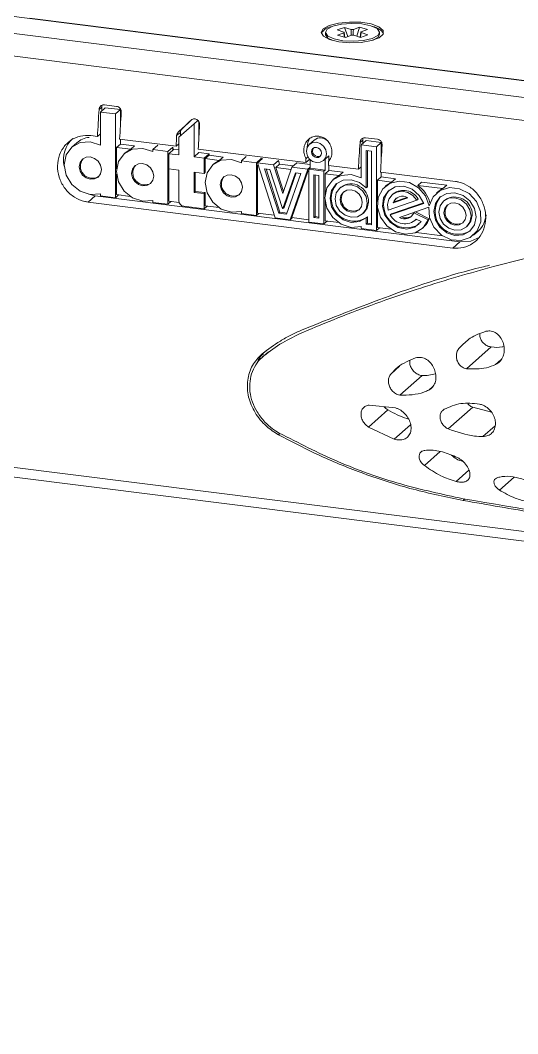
# Model space of a CAD drawing. Header units: millimetres. Extents: x 5 to 589, y 5 to 415.
# Drawn here: x 459.39 to 468.63, y 313.74 to 332.57 of the extents above; entities that cross this region are included whole.
import ezdxf

# ---------------------------------------------------------------- set-up
doc = ezdxf.new("R2010")
doc.units = ezdxf.units.MM

msp = doc.modelspace()

# ---------------------------------------------------------------- linework, layer by layer
at = {"color": 7, "linetype": 'Continuous', "lineweight": 15}
for p, q in [((545.2827, 321.7983), (455.9319, 333.0555)), ((459.559, 332.6056), (541.6697, 322.2606)), ((541.3999, 321.9752), (459.2705, 332.3226)), ((465.0565, 332.3418), (465.0565, 332.304)), ((465.406, 332.4345), (465.2692, 332.3858)), ((465.2692, 332.3858), (465.3933, 332.3471)), ((465.3947, 332.333), (465.2784, 332.2916)), ((465.2784, 332.2916), (465.4243, 332.246)), ((465.4148, 332.249), (465.404, 332.3403)), ((465.5301, 332.3957), (465.406, 332.4345)), ((465.4689, 332.2619), (465.406, 332.4345)), ((465.4243, 332.246), (465.5406, 332.2874)), ((465.6887, 332.4375), (465.5724, 332.3962)), ((465.5829, 332.2878), (465.707, 332.249)), ((465.6359, 332.2713), (465.6887, 332.4375)), ((465.8346, 332.3919), (465.6887, 332.4375)), ((465.7101, 332.3441), (465.6987, 332.2535)), ((465.707, 332.249), (465.8438, 332.2977)), ((465.7183, 332.3506), (465.8346, 332.3919)), ((465.8438, 332.2977), (465.7197, 332.3365)), ((466.0565, 332.304), (466.0565, 332.3418)), ((465.1522, 332.206), (465.1714, 332.1972)), ((465.9416, 332.1972), (465.9608, 332.206)), ((541.2695, 321.5685), (459.1401, 331.9158)), ((461.1754, 330.967), (460.9509, 330.9953)), ((460.8507, 330.9069), (460.9004, 330.9507)), ((460.9659, 330.9425), (460.8739, 330.8614)), ((461.1546, 330.8261), (460.8739, 330.8614)), ((460.8739, 330.8614), (460.8739, 330.2486)), ((460.9004, 330.9507), (460.9004, 330.8848)), ((461.2465, 330.9071), (460.9659, 330.9425)), ((461.1546, 330.8261), (461.2465, 330.9071)), ((461.1546, 329.2704), (461.1546, 330.8261)), ((461.2465, 330.6035), (461.2465, 330.9071)), ((462.6138, 330.6422), (462.3332, 330.3947)), ((462.5691, 330.7161), (462.3856, 330.5458)), ((462.6857, 330.7056), (462.6138, 330.6422)), ((462.6138, 330.0294), (462.6138, 330.6422)), ((462.7057, 330.4196), (462.7057, 330.6779)), ((460.8206, 330.409), (460.699, 330.4243)), ((460.8206, 330.409), (460.8739, 330.456)), ((462.2913, 330.4237), (462.3596, 330.4839)), ((462.3214, 330.4892), (462.3856, 330.5458)), ((462.3332, 330.3947), (462.3332, 330.0648)), ((462.3596, 330.4839), (462.3596, 330.4181)), ((460.4348, 330.2907), (460.3429, 330.2096)), ((461.2465, 330.266), (461.1758, 330.2037)), ((461.1758, 330.2037), (461.1758, 329.8077)), ((461.4372, 330.1707), (461.1758, 330.2037)), ((462.2799, 330.2252), (461.2322, 330.3572)), ((461.2465, 330.266), (461.2465, 330.3554)), ((461.5079, 330.2331), (461.2465, 330.266)), ((461.4372, 330.1707), (461.5079, 330.2331)), ((461.9387, 330.2448), (461.8468, 330.1638)), ((462.1274, 330.1284), (462.2193, 330.2095)), ((462.2193, 330.1529), (462.2193, 330.2095)), ((462.2799, 330.2252), (462.3332, 330.2722)), ((464.8465, 330.3418), (464.7546, 330.2607)), ((465.6962, 330.2965), (465.7458, 330.3403)), ((465.8113, 330.332), (465.7194, 330.251)), ((466, 330.2156), (465.7194, 330.251)), ((465.7194, 330.251), (465.7194, 329.6381)), ((465.7458, 330.3403), (465.7458, 330.2743)), ((466.0208, 330.3565), (465.7963, 330.3848)), ((466.0919, 330.2967), (465.8113, 330.332)), ((466.0919, 330.2967), (466, 330.2156)), ((466, 328.66), (466, 330.2156)), ((466.0919, 329.993), (466.0919, 330.2967)), ((461.337, 330.1058), (461.3157, 330.0871)), ((461.337, 330.1058), (461.4372, 330.1707)), ((462.1274, 330.1284), (461.8468, 330.1638)), ((461.8468, 330.1638), (461.8468, 330.126)), ((462.1274, 329.1479), (462.1274, 330.1284)), ((462.238, 330.1694), (462.1461, 330.0883)), ((462.1461, 330.0883), (462.1461, 329.8055)), ((462.3332, 330.0648), (462.1461, 330.0883)), ((462.3332, 330.1574), (462.238, 330.1694)), ((462.7057, 330.1105), (462.6138, 330.0294)), ((462.8009, 330.0058), (462.6138, 330.0294)), ((464.6886, 329.9217), (462.6915, 330.1733)), ((462.8928, 330.0869), (462.7057, 330.1105)), ((462.8928, 330.0869), (462.8009, 330.0058)), ((462.8928, 330.0586), (462.8221, 329.9963)), ((462.8928, 330.0586), (462.8928, 330.0869)), ((463.1542, 330.0257), (462.8928, 330.0586)), ((463.0835, 329.9633), (463.1542, 330.0257)), ((463.585, 330.0374), (463.4931, 329.9563)), ((464.6927, 329.9944), (464.7301, 330.0275)), ((465.1191, 330.0494), (465.0484, 329.987)), ((465.1191, 329.9511), (465.1191, 330.0494)), ((465.9065, 330.1331), (465.8129, 330.1449)), ((465.8129, 330.1449), (465.8129, 329.4509)), ((465.8341, 330.1422), (465.8341, 329.4696)), ((465.9065, 328.766), (465.9065, 330.1331)), ((462.8009, 329.723), (462.8009, 330.0058)), ((462.8221, 329.9963), (462.8221, 329.7417)), ((463.0835, 329.9633), (462.8221, 329.9963)), ((462.9833, 329.8984), (462.9621, 329.8796)), ((462.9833, 329.8984), (463.0835, 329.9633)), ((463.7737, 329.921), (463.4931, 329.9563)), ((463.4931, 329.9563), (463.4931, 329.9186)), ((463.8657, 330.002), (463.7737, 329.921)), ((463.7737, 328.9405), (463.7737, 329.921)), ((463.8844, 329.9997), (463.7924, 329.9186)), ((463.7924, 329.9186), (464.1198, 328.8969)), ((464.0885, 329.8813), (463.7924, 329.9186)), ((463.8042, 329.8819), (463.7949, 329.8737)), ((463.7949, 329.8737), (463.7949, 328.9823)), ((463.8073, 329.8721), (463.7949, 329.8737)), ((464.1805, 329.9624), (464.0885, 329.8813)), ((464.2601, 329.3457), (464.0885, 329.8813)), ((464.2025, 329.8936), (464.1318, 329.8313)), ((464.1318, 329.8313), (464.2743, 329.3864)), ((464.4169, 329.7953), (464.1318, 329.8313)), ((464.2025, 329.8936), (464.1805, 329.9624)), ((464.4582, 329.8614), (464.2025, 329.8936)), ((464.4318, 329.8381), (464.2601, 329.3457)), ((464.5237, 329.9191), (464.4318, 329.8381)), ((464.7279, 329.8008), (464.4318, 329.8381)), ((464.7678, 329.8884), (464.5237, 329.9191)), ((464.6886, 329.9217), (464.7618, 329.9863)), ((464.7678, 329.836), (464.7279, 329.8008)), ((464.7678, 329.9803), (464.7678, 329.8171)), ((465.0192, 329.9607), (465.0404, 329.9794)), ((465.0484, 329.987), (465.0404, 329.9794)), ((465.0484, 329.7818), (465.0484, 329.987)), ((465.6661, 329.7985), (465.1095, 329.8687)), ((465.1191, 329.7781), (465.1191, 329.8674)), ((465.6661, 329.7985), (465.7194, 329.8456)), ((461.1758, 329.7083), (461.1758, 329.3269)), ((462.3332, 329.7819), (462.1461, 329.8055)), ((462.1486, 329.8052), (462.1486, 329.2043)), ((462.3332, 329.2162), (462.3332, 329.7819)), ((462.8009, 329.723), (462.6138, 329.7466)), ((462.6138, 329.7466), (462.6138, 329.3694)), ((462.635, 329.3881), (462.635, 329.7439)), ((462.8221, 329.7417), (462.8009, 329.723)), ((464.0213, 329.7955), (463.9226, 329.8079)), ((463.9226, 329.8079), (464.187, 328.9827)), ((463.951, 329.8044), (464.2083, 329.0014)), ((464.2543, 329.0685), (464.0213, 329.7955)), ((464.499, 329.7353), (464.266, 329.067)), ((464.5131, 329.7336), (464.2872, 329.0857)), ((464.3332, 328.9642), (464.5977, 329.7229)), ((464.4005, 328.8615), (464.7279, 329.8008)), ((464.727, 329.7563), (464.4294, 328.9024)), ((464.5977, 329.7229), (464.499, 329.7353)), ((464.7466, 329.7735), (464.727, 329.7563)), ((464.7466, 329.7538), (464.727, 329.7563)), ((464.7678, 329.8171), (464.7466, 329.7984)), ((464.7466, 329.7984), (465.0272, 329.7631)), ((464.7466, 329.7984), (464.7466, 328.8179)), ((464.7678, 329.8171), (465.0484, 329.7818)), ((464.9336, 329.6806), (464.8401, 329.6923)), ((464.8401, 329.6923), (464.8401, 328.9004)), ((464.8613, 329.6897), (464.8613, 328.9191)), ((464.9336, 328.8886), (464.9336, 329.6806)), ((465.0272, 329.7631), (465.0484, 329.7818)), ((465.0272, 328.7825), (465.0272, 329.7631)), ((465.1191, 329.7781), (465.0484, 329.7158)), ((465.0484, 329.7158), (465.0484, 329.3198)), ((465.3098, 329.6828), (465.0484, 329.7158)), ((465.3805, 329.7452), (465.1191, 329.7781)), ((465.2096, 329.6179), (465.3098, 329.6828)), ((465.3805, 329.7452), (465.3098, 329.6828)), ((466.0212, 329.5932), (466.0919, 329.6556)), ((467.4714, 329.5711), (466.0777, 329.7467)), ((466.0919, 329.6556), (466.0919, 329.7449)), ((466.3533, 329.6226), (466.0919, 329.6556)), ((465.2096, 329.6179), (465.1884, 329.5992)), ((465.3419, 329.4679), (465.3206, 329.4492)), ((465.8129, 329.4509), (465.8341, 329.4696)), ((466.0212, 329.1972), (466.0212, 329.5932)), ((466.2826, 329.5603), (466.0212, 329.5932)), ((466.1824, 329.4953), (466.1612, 329.4766)), ((466.1824, 329.4953), (466.2826, 329.5603)), ((466.2826, 329.5603), (466.3533, 329.6226)), ((466.8408, 329.5612), (466.7701, 329.4989)), ((467.2367, 329.4401), (466.7701, 329.4989)), ((467.3074, 329.5024), (466.8408, 329.5612)), ((467.2367, 329.4401), (467.3074, 329.5024)), ((460.6457, 329.1893), (460.7788, 329.3067)), ((460.6625, 329.333), (460.7788, 329.3067)), ((460.7788, 329.3067), (467.5512, 328.4535)), ((460.8739, 329.3435), (460.8739, 329.3058)), ((460.8739, 329.3058), (461.1546, 329.2704)), ((461.2132, 329.3221), (461.1546, 329.2704)), ((461.1758, 329.3269), (461.4282, 329.2951)), ((462.6138, 329.3694), (462.635, 329.3881)), ((462.8009, 329.3459), (462.6138, 329.3694)), ((462.8221, 329.3646), (462.635, 329.3881)), ((462.8009, 329.3459), (462.8221, 329.3646)), ((462.8009, 329.063), (462.8009, 329.3459)), ((462.8221, 329.3646), (462.8221, 329.1194)), ((466.3147, 329.3453), (466.2935, 329.3266)), ((466.5823, 329.2692), (466.3094, 329.1753)), ((466.3306, 329.194), (466.5686, 329.2759)), ((467.1365, 329.3751), (467.1153, 329.3564)), ((460.6457, 329.1893), (467.4181, 328.3361)), ((461.8468, 329.2209), (461.8468, 329.1832)), ((461.8468, 329.1832), (462.1274, 329.1479)), ((462.186, 329.1996), (462.1274, 329.1479)), ((462.1486, 329.2043), (462.34, 329.1802)), ((462.4267, 329.1102), (462.8009, 329.063)), ((462.8595, 329.1147), (462.8009, 329.063)), ((462.8221, 329.1194), (463.0745, 329.0876)), ((464.266, 329.067), (464.2872, 329.0857)), ((465.0484, 329.2204), (465.0484, 328.839)), ((466.0212, 328.7164), (466.0212, 329.0979)), ((466.2174, 329.0396), (466.7533, 329.224)), ((466.257, 328.9492), (466.8784, 329.163)), ((466.2782, 328.9679), (466.8751, 329.1733)), ((466.3306, 329.194), (466.3094, 329.1753)), ((466.9773, 329.093), (466.428, 328.904)), ((466.7533, 329.224), (466.7745, 329.2427)), ((467.2688, 329.2251), (467.2476, 329.2064)), ((463.4931, 329.0135), (463.4931, 328.9758)), ((463.4931, 328.9758), (463.7737, 328.9405)), ((463.8179, 328.9794), (463.7737, 328.9405)), ((463.7949, 328.9823), (464.105, 328.9433)), ((464.1198, 328.8969), (464.4005, 328.8615)), ((464.187, 328.9827), (464.2083, 329.0014)), ((464.187, 328.9827), (464.3332, 328.9642)), ((464.2083, 329.0014), (464.3404, 328.9847)), ((464.266, 329.067), (464.2543, 329.0685)), ((464.4446, 328.9005), (464.4005, 328.8615)), ((464.4294, 328.9024), (464.7466, 328.8624)), ((464.8401, 328.9004), (464.8613, 328.9191)), ((464.8401, 328.9004), (464.9336, 328.8886)), ((464.8613, 328.9191), (464.9336, 328.91)), ((465.744, 328.9692), (465.7652, 328.9879)), ((465.8129, 328.8967), (465.8341, 328.9154)), ((465.8129, 328.8967), (465.8129, 328.7778)), ((465.8341, 328.9154), (465.8341, 328.7965)), ((466.2782, 328.9679), (466.257, 328.9492)), ((466.6985, 328.9913), (466.7093, 329.0008)), ((466.6985, 328.9913), (466.9622, 328.8613)), ((466.7265, 329.0067), (466.9834, 328.88)), ((464.7466, 328.8179), (465.0272, 328.7825)), ((465.0858, 328.8342), (465.0272, 328.7825)), ((465.0484, 328.839), (465.3008, 328.8072)), ((465.7194, 328.733), (465.7194, 328.6953)), ((465.7194, 328.6953), (466, 328.66)), ((465.8129, 328.7778), (465.8341, 328.7965)), ((465.8129, 328.7778), (465.9065, 328.766)), ((465.8341, 328.7965), (465.9065, 328.7874)), ((466.0586, 328.7117), (466, 328.66)), ((466.2736, 328.6846), (466.0212, 328.7164)), ((466.7168, 328.8466), (466.738, 328.8653)), ((466.7424, 328.8693), (466.738, 328.8653)), ((466.7403, 328.8703), (466.8317, 328.8253)), ((466.8491, 328.6966), (466.8703, 328.7153)), ((466.9834, 328.88), (466.9622, 328.8613)), ((467.6709, 328.7264), (467.6921, 328.7451)), ((467.2277, 328.5644), (466.7367, 328.6263)), ((467.8032, 328.5764), (467.8951, 328.6575)), ((467.4181, 328.3361), (467.5512, 328.4535)), ((468.1347, 326.4983), (467.6754, 326.0932)), ((463.8781, 326.3706), (463.961, 326.4335)), ((463.9091, 326.3344), (463.8876, 326.3155)), ((463.9945, 326.4089), (463.9095, 326.334)), ((466.8496, 325.965), (466.4358, 325.6)), ((466.2148, 325.3285), (465.8543, 325.0106)), ((466.3532, 325.3667), (465.8645, 325.4183)), ((467.7908, 325.3774), (467.3351, 324.9756)), ((468.1363, 325.2887), (467.7908, 325.3774)), ((464.1295, 324.9391), (464.0711, 324.98)), ((464.1963, 324.899), (464.1295, 324.9391)), ((465.8543, 325.0106), (466.3319, 324.7861)), ((541.2695, 313.9313), (459.1401, 324.2787)), ((459.2279, 324.0882), (541.3573, 313.7408))]:
    msp.add_line(p, q, dxfattribs=at)
at = {"color": 8, "linetype": 'Continuous', "lineweight": 15}
for p, q in [((468.3123, 326.2575), (468.2152, 326.1719)), ((466.4302, 326.1391), (466.2724, 326)), ((467.0517, 325.7671), (466.9727, 325.6974)), ((466.6339, 325.0525), (466.3319, 324.7861)), ((468.2058, 325.0338), (467.9801, 324.8348)), ((464.1817, 324.8665), (464.2098, 324.8925)), ((467.186, 324.5539), (466.8918, 324.2944)), ((467.7175, 324.2087), (467.4804, 323.9996)), ((468.5579, 324.0813), (468.2848, 323.8405)), ((467.6119, 323.6471), (467.6403, 323.6746))]:
    msp.add_line(p, q, dxfattribs=at)
at = {"color": 7, "linetype": 'Continuous', "lineweight": 15, "flags": 128}
for points in [[(465.014, 332.4101), (464.9765, 332.3402), (465.0174, 332.2704), (465.1311, 332.2103), (465.3023, 332.168), (465.5077, 332.1491), (465.7198, 332.1562), (465.9098, 332.1884), (466.0521, 332.2413), (466.1275, 332.3078), (466.1257, 332.3788), (466.0471, 332.4449), (465.9022, 332.497), (465.7106, 332.5281), (465.4982, 332.5341), (465.2937, 332.5141), (465.1247, 332.4708), (465.014, 332.4101)], [(465.1917, 332.4558), (465.0886, 332.4005), (465.0568, 332.3364), (465.101, 332.2731), (465.2145, 332.2202), (465.3801, 332.1858), (465.5726, 332.1752), (465.7626, 332.1899), (465.9213, 332.2278), (466.0244, 332.283), (466.0562, 332.3471), (466.012, 332.4105), (465.8985, 332.4633), (465.7329, 332.4977), (465.5404, 332.5083), (465.3504, 332.4936), (465.1917, 332.4558)], [(465.0565, 332.304), (465.0568, 332.2987), (465.101, 332.2353), (465.1768, 332.1956)], [(465.9362, 332.1956), (466.0244, 332.2453), (466.0565, 332.304)], [(460.8739, 330.2486), (460.6877, 330.3098), (460.5013, 330.2962), (460.3432, 330.2099), (460.2376, 330.064), (460.2004, 329.8809), (460.2376, 329.6884), (460.3432, 329.516), (460.5013, 329.3898), (460.6877, 329.3293), (460.8739, 329.3435)], [(464.8869, 329.9222), (464.9585, 329.9275), (465.0192, 329.9607), (465.0597, 330.0168), (465.074, 330.0871), (465.0597, 330.1611), (465.0192, 330.2274), (464.9585, 330.2759), (464.8869, 330.2993), (464.8153, 330.2939), (464.7546, 330.2607), (464.714, 330.2047), (464.6998, 330.1343), (464.714, 330.0603), (464.7546, 329.9941), (464.8153, 329.9455), (464.8869, 329.9222)], [(464.9804, 330.0989), (464.9733, 330.0638), (464.953, 330.0357), (464.9227, 330.0191), (464.8869, 330.0164), (464.8511, 330.0281), (464.8207, 330.0524), (464.8005, 330.0855), (464.7933, 330.1225), (464.8005, 330.1577), (464.8207, 330.1857), (464.8511, 330.2023), (464.8869, 330.205), (464.9227, 330.1933), (464.953, 330.1691), (464.9733, 330.1359), (464.9804, 330.0989)], [(460.8927, 329.7937), (460.877, 329.7163), (460.8324, 329.6546), (460.7656, 329.6181), (460.6869, 329.6122), (460.6081, 329.6379), (460.5413, 329.6913), (460.4967, 329.7642), (460.4811, 329.8456), (460.4967, 329.923), (460.5413, 329.9846), (460.6081, 330.0212), (460.6869, 330.027), (460.7656, 330.0013), (460.8324, 329.948), (460.877, 329.875), (460.8927, 329.7937)], [(461.8468, 330.126), (461.6605, 330.1872), (461.4741, 330.1736), (461.316, 330.0873), (461.2104, 329.9415), (461.1733, 329.7583), (461.2104, 329.5659), (461.316, 329.3934), (461.4741, 329.2673), (461.6605, 329.2067), (461.8468, 329.2209)], [(461.8655, 329.6711), (461.8498, 329.5937), (461.8052, 329.5321), (461.7384, 329.4955), (461.6597, 329.4896), (461.5809, 329.5154), (461.5142, 329.5687), (461.4696, 329.6416), (461.4539, 329.723), (461.4696, 329.8004), (461.5142, 329.8621), (461.5809, 329.8986), (461.6597, 329.9045), (461.7384, 329.8788), (461.8052, 329.8254), (461.8498, 329.7525), (461.8655, 329.6711)], [(463.4931, 329.9186), (463.3068, 329.9798), (463.1204, 329.9662), (462.9624, 329.8799), (462.8567, 329.7341), (462.8196, 329.5509), (462.8567, 329.3584), (462.9624, 329.186), (463.1204, 329.0598), (463.3068, 328.9993), (463.4931, 329.0135)], [(463.5118, 329.4637), (463.4961, 329.3863), (463.4515, 329.3246), (463.3848, 329.2881), (463.306, 329.2822), (463.2273, 329.3079), (463.1605, 329.3613), (463.1159, 329.4342), (463.1002, 329.5156), (463.1159, 329.593), (463.1605, 329.6546), (463.2273, 329.6912), (463.306, 329.6971), (463.3848, 329.6713), (463.4515, 329.618), (463.4961, 329.5451), (463.5118, 329.4637)], [(465.7194, 329.6381), (465.5331, 329.6993), (465.3467, 329.6857), (465.1886, 329.5994), (465.083, 329.4536), (465.0459, 329.2704), (465.083, 329.078), (465.1886, 328.9055), (465.3467, 328.7794), (465.5331, 328.7188), (465.7194, 328.733)], [(465.8129, 329.4509), (465.6857, 329.5544), (465.535, 329.6048), (465.3838, 329.5945), (465.2555, 329.525), (465.1696, 329.407), (465.1394, 329.2587), (465.1696, 329.1027), (465.2555, 328.9631), (465.3838, 328.8613), (465.535, 328.8128), (465.6857, 328.8253), (465.8129, 328.8967)], [(465.8316, 329.1714), (465.8089, 329.2898), (465.744, 329.3958), (465.6469, 329.4735), (465.5323, 329.5109), (465.4178, 329.5023), (465.3206, 329.4492), (465.2558, 329.3595), (465.233, 329.2469), (465.2558, 329.1285), (465.3206, 329.0225), (465.4178, 328.9449), (465.5323, 328.9075), (465.6469, 328.916), (465.744, 328.9692), (465.8089, 329.0589), (465.8316, 329.1714)], [(466.9622, 328.8613), (466.8671, 328.7135), (466.7196, 328.6196), (466.5412, 328.5931), (466.3575, 328.638), (466.1952, 328.7478), (466.0777, 328.9065), (466.0219, 329.0912), (466.036, 329.2753), (466.1179, 329.4321), (466.2558, 329.539), (466.4297, 329.5804), (466.6145, 329.5505), (466.7835, 329.4535), (466.9123, 329.3035), (466.9822, 329.1222)], [(466.8784, 329.163), (466.7977, 329.314), (466.6677, 329.4266), (466.5103, 329.4819), (466.3519, 329.4705), (466.2195, 329.3944), (466.1352, 329.2664), (466.1132, 329.108), (466.1574, 328.9461), (466.2602, 328.8078), (466.4043, 328.7166), (466.5655, 328.6877), (466.7164, 328.7261), (466.8317, 328.8253)], [(466.9822, 329.1222), (467.0538, 329.2883), (467.1859, 329.4064), (467.3589, 329.4587), (467.5468, 329.4376), (467.7217, 329.3461), (467.8574, 329.1979), (467.9336, 329.0152), (467.939, 328.8251), (467.8728, 328.6562), (467.7449, 328.5335), (467.5743, 328.4755), (467.3865, 328.4908), (467.2096, 328.5771), (467.07, 328.7215), (466.9885, 328.9025), (466.9773, 329.093)], [(465.7381, 329.1832), (465.7224, 329.1058), (465.6778, 329.0442), (465.6111, 329.0076), (465.5323, 329.0017), (465.4536, 329.0274), (465.3868, 329.0808), (465.3422, 329.1537), (465.3265, 329.2351), (465.3422, 329.3125), (465.3868, 329.3742), (465.4536, 329.4107), (465.5323, 329.4166), (465.6111, 329.3909), (465.6778, 329.3375), (465.7224, 329.2646), (465.7381, 329.1832)], [(466.7533, 329.224), (466.6801, 329.3094), (466.5852, 329.3672), (466.4804, 329.3904), (466.3786, 329.376), (466.2925, 329.3258), (466.2327, 329.246), (466.2066, 329.1465), (466.2174, 329.0396)], [(466.3706, 329.2605), (466.3477, 329.2307), (466.3306, 329.194)], [(467.8521, 328.9169), (467.8222, 328.7691), (467.7371, 328.6514), (467.6096, 328.5816), (467.4593, 328.5704), (467.3089, 328.6195), (467.1815, 328.7214), (467.0963, 328.8606), (467.0664, 329.0159), (467.0963, 329.1636), (467.1815, 329.2814), (467.3089, 329.3512), (467.4593, 329.3624), (467.6096, 329.3133), (467.7371, 329.2114), (467.8222, 329.0722), (467.8521, 328.9169)], [(467.7586, 328.9287), (467.7358, 329.047), (467.6709, 329.1531), (467.5738, 329.2307), (467.4593, 329.2681), (467.3447, 329.2595), (467.2476, 329.2064), (467.1827, 329.1167), (467.1599, 329.0041), (467.1827, 328.8858), (467.2476, 328.7797), (467.3447, 328.7021), (467.4593, 328.6647), (467.5738, 328.6732), (467.6709, 328.7264), (467.7358, 328.8161), (467.7586, 328.9287)], [(465.8529, 329.1902), (465.8301, 329.0776), (465.7652, 328.9879)], [(467.6651, 328.9405), (467.6494, 328.8631), (467.6048, 328.8014), (467.538, 328.7648), (467.4593, 328.759), (467.3805, 328.7847), (467.3137, 328.8381), (467.2691, 328.911), (467.2535, 328.9923), (467.2691, 329.0697), (467.3137, 329.1314), (467.3805, 329.1679), (467.4593, 329.1738), (467.538, 329.1481), (467.6048, 329.0947), (467.6494, 329.0218), (467.6651, 328.9405)], [(467.7798, 328.9474), (467.757, 328.8348), (467.6921, 328.7451)], [(467.5512, 328.4535), (467.7527, 328.4639), (467.9196, 328.5374)]]:
    msp.add_lwpolyline(points, dxfattribs=at)
at = {"color": 8, "linetype": 'Continuous', "lineweight": 15, "flags": 128}
for points in [[(465.408, 332.2511), (465.396, 332.3234), (465.3947, 332.333), (465.3947, 332.333), (465.3947, 332.333)], [(465.5363, 332.2858), (465.535, 332.2971), (465.5304, 332.3856), (465.5301, 332.3957), (465.5301, 332.3957), (465.5301, 332.3957)]]:
    msp.add_lwpolyline(points, dxfattribs=at)
at = {"color": 7, "linetype": 'Continuous', "lineweight": 15}
for centre, radius, start, end in [((465.1934, 332.2075), 0.2432, 93.92153, 151.67938), ((465.8831, 332.1509), 0.304, 34.4657, 79.93351), ((460.9872, 330.9515), 0.0869, 153.51913, 180.46568), ((512.1145, 327.5594), 51.3729, 176.26385, 176.82022), ((512.5261, 327.5075), 51.3729, 176.26385, 176.82022), ((513.9533, 327.3255), 51.3409, 176.31863, 176.8203), ((460.7114, 329.9731), 0.4212, 96.37703, 131.05169), ((513.412, 327.3849), 51.2109, 176.59813, 176.8206), ((462.4432, 330.4853), 0.0836, 133.58423, 180.93391), ((460.7377, 329.9726), 0.5491, 133.16283, 192.23088), ((464.9553, 330.2272), 0.2387, 142.21352, 183.76504), ((464.9611, 330.1998), 0.1825, 46.62792, 128.90647), ((516.9599, 326.9489), 51.3729, 176.26385, 176.82022), ((465.8326, 330.341), 0.0868, 153.51104, 180.47376), ((517.3715, 326.8971), 51.3729, 176.26385, 176.82022), ((464.9172, 330.1375), 0.1021, 146.33032, 296.48892), ((460.7263, 329.8544), 0.2228, 141.35382, 301.46537), ((461.6992, 329.7319), 0.2228, 141.35382, 301.46537), ((514.4961, 327.1559), 49.8842, 176.73792, 176.82162), ((514.917, 327.1028), 49.8842, 176.73792, 176.82162), ((463.3455, 329.5244), 0.2228, 141.35382, 301.46537), ((465.5853, 329.2571), 0.4227, 139.2073, 306.05741), ((465.5286, 329.2025), 0.3245, 357.81629, 125.13762), ((466.4353, 329.0252), 0.58, 14.86628, 54.74689), ((465.5718, 329.244), 0.2228, 141.35319, 301.46599), ((466.5588, 329.1339), 0.4236, 139.20013, 303.61914), ((466.4841, 329.1111), 0.1861, 58.15586, 159.81156), ((466.5001, 329.0944), 0.3119, 28.37718, 126.4657), ((467.5139, 329.0146), 0.4238, 139.37747, 303.44155), ((467.406, 329.0693), 0.4075, 114.53544, 131.38608), ((467.4556, 328.9597), 0.3245, 357.81621, 125.13771), ((462.4424, 329.2182), 0.1092, 181.06016, 261.76002), ((467.4987, 329.0012), 0.2228, 141.35339, 301.46579), ((466.528, 329.09), 0.3055, 207.44354, 314.02654), ((466.5262, 329.0626), 0.1865, 238.2406, 337.52009), ((466.5489, 329.0911), 0.1951, 243.83526, 305.04766), ((467.6034, 328.9786), 0.4339, 312.25825, 356.62398), ((466.5966, 329.0245), 0.4129, 311.51765, 339.52302)]:
    msp.add_arc(centre, radius, start, end, dxfattribs=at)
msp.add_ellipse((465.8749, 333.4985), major_axis=(17.3166, 15.9601), ratio=0.0084669, start_param=1.7555009, end_param=1.7696609, dxfattribs=at)
for points, knots in [([(465.3947, 332.333), (465.3968, 332.3339), (465.4009, 332.3356), (465.4033, 332.339), (465.4023, 332.3424), (465.3986, 332.3452), (465.3948, 332.3465), (465.3933, 332.3471)], [0, 0, 0, 0, 0.2149922, 0.4299923, 0.6443469, 0.8584655, 1, 1, 1, 1]), ([(465.5301, 332.3957), (465.5328, 332.395), (465.5382, 332.3936), (465.5482, 332.3928), (465.5584, 332.3931), (465.5667, 332.3944), (465.5708, 332.3956), (465.5724, 332.3962)], [0, 0, 0, 0, 0.21496, 0.42999055, 0.64435869, 0.85845371, 1, 1, 1, 1]), ([(465.5829, 332.2878), (465.5802, 332.2885), (465.5748, 332.2899), (465.5648, 332.2907), (465.5546, 332.2904), (465.5463, 332.2891), (465.5422, 332.2879), (465.5406, 332.2874)], [0, 0, 0, 0, 0.2150183, 0.4299747, 0.644346, 0.8584302, 1, 1, 1, 1]), ([(465.7183, 332.3506), (465.7162, 332.3497), (465.7121, 332.3479), (465.7097, 332.3445), (465.7107, 332.3411), (465.7144, 332.3384), (465.7182, 332.337), (465.7197, 332.3365)], [0, 0, 0, 0, 0.214965, 0.4299689, 0.6443559, 0.8584783, 1, 1, 1, 1]), ([(460.9509, 330.9953), (460.9404, 330.9955), (460.9195, 330.996), (460.8907, 330.9827), (460.8679, 330.9605), (460.8543, 330.9337), (460.8518, 330.9148), (460.8507, 330.9069)], [0, 0, 0, 0, 0.21005441, 0.42004847, 0.63172252, 0.84693917, 1, 1, 1, 1]), ([(461.2623, 330.8551), (461.262, 330.8666), (461.2614, 330.8897), (461.2468, 330.9221), (461.224, 330.9478), (461.1986, 330.9626), (461.1817, 330.9658), (461.1754, 330.967)], [0, 0, 0, 0, 0.2193664, 0.4387927, 0.6565478, 0.8707181, 1, 1, 1, 1]), ([(462.7184, 330.622), (462.718, 330.6335), (462.7174, 330.6566), (462.7028, 330.6889), (462.68, 330.7148), (462.6509, 330.7312), (462.6193, 330.7363), (462.5875, 330.7307), (462.5705, 330.718), (462.5617, 330.7115)], [0, 0, 0, 0, 0.1450908, 0.2902164, 0.4342858, 0.5760488, 0.7156331, 0.8542051, 1, 1, 1, 1]), ([(460.699, 330.4243), (460.6329, 330.4258), (460.5008, 330.4288), (460.3198, 330.3451), (460.1775, 330.2062), (460.0898, 330.0204), (460.0681, 329.81), (460.1159, 329.599), (460.2275, 329.412), (460.3889, 329.271), (460.5379, 329.2066), (460.6247, 329.1927), (460.6457, 329.1893)], [0, 0, 0, 0, 0.1060919, 0.2121628, 0.3188681, 0.4267092, 0.5352535, 0.6437692, 0.7517476, 0.8590983, 0.9659954, 1, 1, 1, 1]), ([(462.3214, 330.4892), (462.3143, 330.4811), (462.3001, 330.4649), (462.2927, 330.4403), (462.2915, 330.4264), (462.2913, 330.4237)], [0, 0, 0, 0, 0.4447677, 0.8894051, 1, 1, 1, 1]), ([(465.1136, 329.9414), (465.1305, 329.9667), (465.1643, 330.0174), (465.18, 330.1125), (465.1671, 330.2089), (465.1243, 330.2974), (465.0574, 330.3668), (464.9745, 330.409), (464.8855, 330.4199), (464.8001, 330.3993), (464.727, 330.3496), (464.6739, 330.2757), (464.6478, 330.1855), (464.6501, 330.0859), (464.6783, 330.0254), (464.6927, 329.9944)], [0, 0, 0, 0, 0.0772157, 0.154407, 0.2321261, 0.3099711, 0.387178, 0.4632131, 0.5381381, 0.612607, 0.6874898, 0.7634339, 0.8405362, 0.9183445, 1, 1, 1, 1]), ([(465.7963, 330.3848), (465.7859, 330.3851), (465.765, 330.3855), (465.7361, 330.3722), (465.7133, 330.35), (465.6997, 330.3233), (465.6972, 330.3043), (465.6962, 330.2965)], [0, 0, 0, 0, 0.21005595, 0.42005155, 0.63172716, 0.84693805, 1, 1, 1, 1]), ([(466.1078, 330.2446), (466.1074, 330.2562), (466.1068, 330.2792), (466.0923, 330.3117), (466.0695, 330.3373), (466.044, 330.3521), (466.0272, 330.3553), (466.0208, 330.3565)], [0, 0, 0, 0, 0.21936945, 0.43878955, 0.65656188, 0.87073508, 1, 1, 1, 1]), ([(467.4181, 328.3361), (467.4843, 328.3345), (467.6169, 328.3312), (467.7961, 328.4138), (467.9355, 328.5514), (468.0201, 328.7357), (468.0406, 328.945), (467.9941, 329.1565), (467.885, 329.3458), (467.7255, 329.4893), (467.5776, 329.5541), (467.4915, 329.5679), (467.4714, 329.5711)], [0, 0, 0, 0, 0.1066683, 0.2133329, 0.320118, 0.4272683, 0.5349905, 0.6433286, 0.7519491, 0.860154, 0.9673065, 1, 1, 1, 1]), ([(469.7675, 328.3622), (469.4717, 328.2996), (468.913, 328.1813), (468.1357, 327.983), (467.4212, 327.7804), (466.7143, 327.5589), (465.9982, 327.311), (465.2957, 327.0455), (464.8503, 326.8589), (464.6338, 326.7681)], [0, 0, 0, 0, 0.165854, 0.313281, 0.4423344, 0.5770586, 0.7255554, 0.8665297, 1, 1, 1, 1]), ([(468.1012, 328.0143), (468.0527, 328.0029), (467.4196, 327.8544), (466.2411, 327.4645), (465.1553, 327.0293), (464.6111, 326.8111)], [0, 0, 0, 0, 0.0397248, 0.5187363, 1, 1, 1, 1]), ([(464.6111, 326.8111), (464.5434, 326.7804), (464.408, 326.719), (464.1571, 326.5791), (463.9884, 326.453), (463.8781, 326.3706)], [0, 0, 0, 0, 0.2571046, 0.5142164, 1, 1, 1, 1]), ([(463.9095, 326.334), (464.0215, 326.418), (464.2455, 326.5862), (464.5043, 326.7075), (464.6338, 326.7681)], [0, 0, 0, 0, 0.4997168, 1, 1, 1, 1]), ([(468.0341, 326.7888), (467.9336, 326.7534), (467.7505, 326.6889), (467.6065, 326.5467), (467.5416, 326.4826)], [0, 0, 0, 0, 0.54876517, 1, 1, 1, 1]), ([(468.1347, 326.4983), (468.1238, 326.4997), (468.0899, 326.5042), (468.034, 326.5282), (467.9761, 326.5762), (467.9363, 326.6389), (467.9172, 326.6963), (467.9206, 326.7288), (467.9216, 326.7385)], [0, 0, 0, 0, 0.0962799, 0.3004128, 0.5045555, 0.7087691, 0.9130275, 1, 1, 1, 1]), ([(468.2152, 326.1719), (468.2413, 326.1873), (468.2934, 326.2181), (468.3469, 326.2993), (468.3751, 326.3962), (468.3752, 326.5028), (468.3463, 326.6088), (468.2887, 326.7031), (468.2074, 326.7707), (468.1175, 326.8013), (468.0594, 326.7926), (468.0341, 326.7888)], [0, 0, 0, 0, 0.1074639, 0.2149282, 0.322596, 0.4324612, 0.5473029, 0.6677815, 0.7904024, 0.9090327, 1, 1, 1, 1]), ([(467.5416, 326.4826), (467.5274, 326.4631), (467.4992, 326.4241), (467.4826, 326.3489), (467.4881, 326.2712), (467.5175, 326.1977), (467.5671, 326.1387), (467.6231, 326.1038), (467.6606, 326.0962), (467.6754, 326.0932)], [0, 0, 0, 0, 0.1475408, 0.2949136, 0.4461156, 0.5992536, 0.7517089, 0.9020693, 1, 1, 1, 1]), ([(468.3689, 326.5072), (468.3573, 326.5039), (468.2837, 326.4834), (468.2029, 326.4915), (468.1347, 326.4983)], [0, 0, 0, 0, 0.1566402, 1, 1, 1, 1]), ([(463.8781, 326.3706), (463.8118, 326.3023), (463.6793, 326.1658), (463.594, 325.879), (463.6079, 325.5718), (463.7366, 325.2733), (463.9338, 325.0271), (464.1045, 324.9165), (464.1817, 324.8665)], [0, 0, 0, 0, 0.1701903, 0.3400991, 0.5173186, 0.6856897, 0.8577466, 1, 1, 1, 1]), ([(464.0711, 324.98), (464.023, 325.0199), (463.9137, 325.1104), (463.7858, 325.28), (463.6916, 325.4723), (463.6442, 325.6689), (463.6464, 325.8621), (463.6924, 326.0445), (463.777, 326.208), (463.8656, 326.2922), (463.9095, 326.334)], [0, 0, 0, 0, 0.1099784, 0.2500119, 0.3748269, 0.4994867, 0.6281673, 0.7497227, 0.8760719, 1, 1, 1, 1]), ([(463.7858, 326.2026), (463.7928, 326.2235), (463.815, 326.2895), (463.8669, 326.3359), (463.9025, 326.3676)], [0, 0, 0, 0, 0.3152482, 1, 1, 1, 1]), ([(466.7286, 326.2961), (466.6123, 326.2481), (466.4402, 326.1771), (466.3135, 326.0433), (466.2724, 326)], [0, 0, 0, 0, 0.6758078, 1, 1, 1, 1]), ([(466.9727, 325.6974), (466.9978, 325.7137), (467.048, 325.7462), (467.0938, 325.83), (467.1113, 325.9284), (467.0983, 326.033), (467.0595, 326.1331), (466.996, 326.2201), (466.9117, 326.2827), (466.8175, 326.3122), (466.7568, 326.3012), (466.7286, 326.2961)], [0, 0, 0, 0, 0.1113184, 0.2226899, 0.3327284, 0.441177, 0.5494148, 0.6611286, 0.778797, 0.8967775, 1, 1, 1, 1]), ([(466.8496, 325.965), (466.8408, 325.9664), (466.8069, 325.9719), (466.7488, 325.9964), (466.6852, 326.0481), (466.6404, 326.1156), (466.6178, 326.1835), (466.622, 326.2245), (466.6237, 326.241)], [0, 0, 0, 0, 0.0697078, 0.2683555, 0.4671236, 0.6662798, 0.8658454, 1, 1, 1, 1]), ([(467.6754, 326.0932), (467.8003, 326.0887), (467.9874, 326.0819), (468.1584, 326.1494), (468.2152, 326.1719)], [0, 0, 0, 0, 0.66797075, 1, 1, 1, 1]), ([(466.2724, 326), (466.2591, 325.9806), (466.2325, 325.9418), (466.2206, 325.866), (466.232, 325.7877), (466.267, 325.7135), (466.321, 325.6526), (466.3806, 325.6143), (466.42, 325.6041), (466.4358, 325.6)], [0, 0, 0, 0, 0.1491061, 0.2982031, 0.4475308, 0.5972631, 0.7475571, 0.8987343, 1, 1, 1, 1]), ([(467.0977, 326.0015), (467.017, 325.9821), (466.9359, 325.9627), (466.8501, 325.965), (466.8496, 325.965)], [0, 0, 0, 0, 0.9945407, 1, 1, 1, 1]), ([(466.4358, 325.6), (466.5906, 325.6037), (466.7791, 325.6082), (466.9433, 325.6839), (466.9727, 325.6974)], [0, 0, 0, 0, 0.8213595, 1, 1, 1, 1]), ([(465.8645, 325.4183), (465.8413, 325.4137), (465.7951, 325.4045), (465.7442, 325.3583), (465.7152, 325.2944), (465.7126, 325.218), (465.7366, 325.14), (465.7841, 325.0652), (465.8304, 325.0292), (465.8543, 325.0106)], [0, 0, 0, 0, 0.1433202, 0.2866257, 0.430262, 0.5730598, 0.7138479, 0.85167, 1, 1, 1, 1]), ([(466.2148, 325.3285), (466.2143, 325.3288), (466.1899, 325.343), (466.1618, 325.3612), (466.1446, 325.3864), (466.1429, 325.3889)], [0, 0, 0, 0, 0.0173202, 0.9020203, 1, 1, 1, 1]), ([(466.5969, 325.157), (466.5868, 325.16), (466.4551, 325.1996), (466.3301, 325.2666), (466.2148, 325.3285)], [0, 0, 0, 0, 0.0767319, 1, 1, 1, 1]), ([(466.3319, 324.7861), (466.3652, 324.7786), (466.4317, 324.7635), (466.5196, 324.7796), (466.5908, 324.8245), (466.6362, 324.8997), (466.6498, 325.0001), (466.628, 325.1082), (466.5754, 325.2088), (466.4984, 325.2929), (466.4201, 325.3442), (466.3706, 325.3609), (466.3532, 325.3667)], [0, 0, 0, 0, 0.1016781, 0.2031598, 0.3097481, 0.4228926, 0.5362355, 0.6406979, 0.7440126, 0.8450325, 0.9458716, 1, 1, 1, 1]), ([(467.259, 325.3393), (467.2426, 325.327), (467.2098, 325.3024), (467.1842, 325.2434), (467.1804, 325.1762), (467.2001, 325.1067), (467.2403, 325.0439), (467.2885, 324.9996), (467.3223, 324.9822), (467.3351, 324.9756)], [0, 0, 0, 0, 0.1529762, 0.3059556, 0.4587881, 0.6107501, 0.7611836, 0.9098507, 1, 1, 1, 1]), ([(467.9131, 325.4365), (467.7954, 325.449), (467.5582, 325.4742), (467.3592, 325.3845), (467.259, 325.3393)], [0, 0, 0, 0, 0.4966005, 1, 1, 1, 1]), ([(467.7908, 325.3774), (467.7796, 325.3827), (467.7466, 325.3983), (467.7131, 325.4209), (467.6989, 325.4416), (467.6985, 325.4422)], [0, 0, 0, 0, 0.3335426, 0.9790757, 1, 1, 1, 1]), ([(467.9801, 324.8348), (468.0123, 324.8384), (468.0768, 324.8456), (468.1511, 324.897), (468.2005, 324.9739), (468.219, 325.0721), (468.2023, 325.1767), (468.1537, 325.2767), (468.079, 325.36), (467.9946, 325.4149), (467.9374, 325.43), (467.9131, 325.4365)], [0, 0, 0, 0, 0.1154088, 0.2307787, 0.3473465, 0.4628982, 0.5778456, 0.691716, 0.8044429, 0.9170651, 1, 1, 1, 1]), ([(467.3351, 324.9756), (467.4981, 324.9179), (467.7153, 324.841), (467.9272, 324.836), (467.9801, 324.8348)], [0, 0, 0, 0, 0.7502301, 1, 1, 1, 1]), ([(464.1817, 324.8665), (464.4405, 324.7315), (464.9581, 324.4614), (465.7954, 324.1239), (466.682, 323.8375), (467.3009, 323.7108), (467.6119, 323.6471)], [0, 0, 0, 0, 0.2356538, 0.4713222, 0.7343396, 1, 1, 1, 1]), ([(464.1963, 324.899), (464.5554, 324.715), (465.2887, 324.3393), (466.4408, 323.9289), (467.2249, 323.7617), (467.6113, 323.6793)], [0, 0, 0, 0, 0.3273053, 0.6684239, 1, 1, 1, 1]), ([(466.9005, 324.5758), (466.8811, 324.5716), (466.8424, 324.5632), (466.8052, 324.5266), (466.7879, 324.4765), (466.7966, 324.4145), (466.8309, 324.3497), (466.8723, 324.312), (466.8918, 324.2944)], [0, 0, 0, 0, 0.1551917, 0.3099888, 0.4755305, 0.6535221, 0.8375264, 1, 1, 1, 1]), ([(467.5053, 324.4435), (467.4126, 324.4839), (467.2272, 324.5647), (467.0214, 324.5852), (466.9201, 324.5774), (466.9005, 324.5758)], [0, 0, 0, 0, 0.4465767, 0.8927212, 1, 1, 1, 1]), ([(467.6057, 324.37), (467.5642, 324.3836), (467.4878, 324.4087), (467.4245, 324.4613), (467.3956, 324.4852)], [0, 0, 0, 0, 0.5433883, 1, 1, 1, 1]), ([(467.4804, 323.9996), (467.5086, 323.9938), (467.5649, 323.982), (467.6357, 323.9888), (467.6935, 324.0138), (467.7337, 324.0637), (467.7445, 324.142), (467.7147, 324.2417), (467.6465, 324.3401), (467.5699, 324.4074), (467.521, 324.4348), (467.5053, 324.4435)], [0, 0, 0, 0, 0.0931188, 0.1858869, 0.2870622, 0.409505, 0.551848, 0.6987568, 0.8315454, 0.9460483, 1, 1, 1, 1]), ([(466.8918, 324.2944), (466.9903, 324.2259), (467.1737, 324.0983), (467.3833, 324.0309), (467.4804, 323.9996)], [0, 0, 0, 0, 0.53684854, 1, 1, 1, 1]), ([(468.2531, 324.0732), (468.2375, 324.0668), (468.2064, 324.054), (468.1836, 324.0165), (468.1808, 323.9692), (468.2048, 323.9131), (468.2454, 323.8685), (468.2773, 323.8458), (468.2848, 323.8405)], [0, 0, 0, 0, 0.163639, 0.3266191, 0.5089967, 0.7145065, 0.9326407, 1, 1, 1, 1]), ([(468.759, 324.029), (468.6852, 324.0517), (468.5376, 324.0972), (468.3653, 324.0982), (468.2805, 324.0793), (468.2531, 324.0732)], [0, 0, 0, 0, 0.4037527, 0.8071907, 1, 1, 1, 1]), ([(468.2848, 323.8405), (468.3792, 323.7854), (468.5396, 323.6917), (468.7282, 323.643), (468.8059, 323.623)], [0, 0, 0, 0, 0.5882131, 1, 1, 1, 1]), ([(467.6113, 323.6793), (468.6814, 323.4968), (470.8048, 323.1346), (473.9895, 322.7123), (476.0973, 322.5131), (477.1577, 322.4129)], [0, 0, 0, 0, 0.335495, 0.6657123, 1, 1, 1, 1]), ([(467.6119, 323.6471), (468.0656, 323.5674), (469.4266, 323.3284), (471.7069, 322.9832), (474.4503, 322.6327), (476.2816, 322.4627), (477.1977, 322.3777)], [0, 0, 0, 0, 0.1416175, 0.4248757, 0.712309, 1, 1, 1, 1])]:
    msp.add_open_spline(points, degree=3, knots=knots, dxfattribs=at)
at = {"color": 8, "linetype": 'Continuous', "lineweight": 15}
for points, knots in [([(465.5724, 332.3962), (465.5724, 332.3961), (465.5723, 332.3928), (465.5719, 332.36), (465.5714, 332.3246), (465.5681, 332.2927), (465.5678, 332.2902)], [0, 0, 0, 0, 0.0001114, 0.0961474, 0.9318269, 1, 1, 1, 1]), ([(465.7197, 332.3365), (465.7197, 332.3365), (465.7197, 332.3332), (465.7134, 332.3042), (465.7091, 332.2753), (465.7053, 332.2496)], [0, 0, 0, 0, 0.000126, 0.1096056, 1, 1, 1, 1])]:
    msp.add_open_spline(points, degree=3, knots=knots, dxfattribs=at)

doc.saveas('drawing.dxf')
